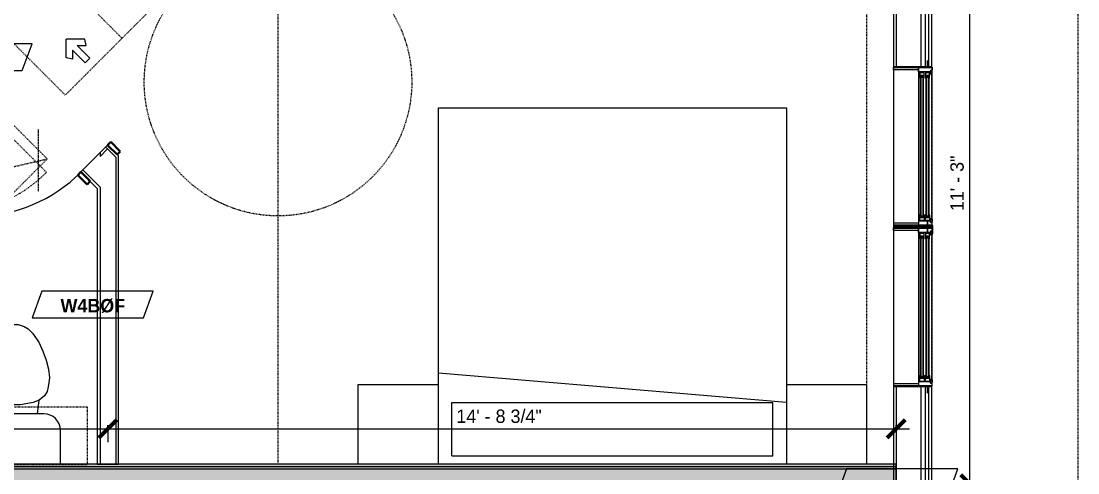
# Model space of a CAD drawing. Header units: inches. Extents: x -4010 to -1814, y 9846 to 12241.
# Drawn here: x -2301.1 to -2064.1, y 11685.5 to 11786.6 of the extents above; entities that cross this region are included whole.
import ezdxf

# ---------------------------------------------------------------- set-up
doc = ezdxf.new("R2010")
doc.units = ezdxf.units.IN
doc.header["$MEASUREMENT"] = 0
for name, pattern in [('Dash', [0.25, 0.125, -0.125]), ('Dash 3_32_', [0.1875, 0.09375, -0.09375]), ('Dash_2_', [0.25, 0.125, -0.125])]:
    doc.linetypes.add(name, pattern=pattern)
for name, color, linetype, lineweight in [('0-1', 7, 'Continuous', 5), ('0-2', 7, 'Continuous', 9), ('A-ANNO-DIMS', 211, 'Continuous', 9), ('A-ANNO-DIMS-32', 211, 'Continuous', 9), ('A-DETL-1', 90, 'Dash 3_32_', 18), ('A-DETL-GENF-HDLN-1', 7, 'Dash', 9), ('A-DETL-GENF-HDLN-2', 1, 'Continuous', 18), ('A-DOOR-3', 31, 'Continuous', 9), ('A-DOOR-4', 31, 'Continuous', 30), ('A-DOOR-FRAM-3', 31, 'Continuous', 30), ('A-GENM', 5, 'Continuous', 9), ('A-GENM-HDLN', 13, 'Dash', 9), ('A-GLAZ', 151, 'Continuous', 18), ('A-GLAZ-1', 10, 'Continuous', 30), ('A-GLAZ-2', 7, 'Continuous', 9), ('A-WALL', 113, 'Continuous', 18), ('A-WALL-1', 7, 'Continuous', 9), ('A-WALL-2', 250, 'Continuous', 18), ('A-WALL-3', 113, 'Continuous', 9), ('A-WALL-IDEN', 211, 'Continuous', 9), ('G-ANNO-SYMB-4', 111, 'Dash_2_', 9), ('I-FURN', 30, 'Continuous', 9), ('I-FURN-HDLN', 30, 'Dash', 9), ('I-WALL-2', 241, 'Continuous', 5), ('I-WALL-3', 7, 'Continuous', 9), ('I-WALL-4', 2, 'Continuous', 9), ('P-SANR-FIXT', 6, 'Continuous', 9), ('P-SANR-FIXT-HDLN', 131, 'Dash', 9), ('Q-CASE', 31, 'Continuous', 9), ('Q-CASE-3', 31, 'Dash', 9)]:
    doc.layers.add(name, color=color, linetype=linetype, lineweight=lineweight)
doc.styles.add('Century Gothic', font='ufonts.com_century-gothic.ttf', dxfattribs={"height": 3})
doc.styles.add('Century Gothic_B_1', font='GOTHICB.TTF', dxfattribs={"height": 3})
doc.dimstyles.new('OD_1__HACK_2_1', dxfattribs={"dimscale": 12, "dimtxt": 3.132505, "dimasz": 0.333333, "dimexe": 0.25, "dimexo": 0.166667, "dimgap": 0.041667, "dimtad": 1, "dimdec": 4, "dimrnd": 0.0625, "dimzin": 3, "dimdsep": 46, "dimlunit": 4, "dimtxsty": 'Century Gothic', "dimblk1": 'OBLIQUE', "dimblk2": 'OBLIQUE', "dimsah": 1, "dimcen": 0.09, "dimdle": 0.25, "dimazin": 0, "dimtfac": 1, "dimtdec": 4, "dimtix": 1, "dimtmove": 0, "dimatfit": 3, "dimfxl": 1, "dimtvp": 1, "dimtfill": 1, "dimfrac": 2, "dimtolj": 1, "dimtzin": 0, "dimarcsym": 2})

# ---------------------------------------------------------------- blocks, each defined once
blk = doc.blocks.new('Window-Double_Hung-Marvin-Essential - ESDH3066 - 1st Floor-3090113-UNIT PLANS - 1ST FLOOR')
at = {"layer": 'A-DETL-GENF-HDLN-1'}
blk.add_line((16.1, 4.34), (-16.5, 4.34), dxfattribs=at)
at = {"layer": 'A-DETL-GENF-HDLN-2'}
for p, q in [((-19.25, 3.36), (-19.25, 3.31)), ((-17.75, 3.36), (-19.25, 3.36)), ((-19.25, 3.31), (-17.9, 3.31)), ((-17.9, 3.31), (-17.9, 3.2)), ((-17.9, 3.2), (-17.75, 3.2)), ((-17.75, 4.41), (-17.16, 4.41)), ((-17.75, 4.41), (-17.75, 1.31)), ((-17.08, 4), (-17.16, 4.41)), ((-17.08, 4), (-16.19, 4)), ((-16.85, 4.37), (-16.85, 4)), ((-16.3, 4.37), (-16.85, 4.37)), ((-16.38, 3.9), (-16.72, 3.9)), ((-16.72, 3.9), (-16.72, 1.31)), ((-15.34, 3.81), (-16.56, 3.81)), ((-16.56, 2.87), (-16.56, 3.81)), ((-16.56, 2.87), (-15.34, 2.87)), ((-15.34, 2.59), (-16.56, 2.59)), ((-16.56, 1.66), (-16.56, 2.59)), ((-16.38, 4), (-16.38, 3.9)), ((-16.3, 4.14), (-16.3, 4.37)), ((-16.18, 4.14), (-16.3, 4.14)), ((-16.19, 4.09), (-16.1, 4.09)), ((-16.19, 4), (-16.19, 4.09)), ((-16.18, 4.34), (-16.1, 4.34)), ((-16.18, 4.34), (-16.18, 4.14)), ((-16.1, 4.09), (-16.1, 4.34)), ((-15.94, 2.99), (-15.94, 3.71)), ((-15.94, 3.71), (-15.28, 3.71)), ((-15.28, 2.99), (-15.94, 2.99)), ((-15.94, 1.77), (-15.94, 2.49)), ((-15.94, 2.49), (-15.28, 2.49)), ((-15.84, 3.01), (-15.84, 3.7)), ((-15.84, 1.79), (-15.84, 2.48)), ((-15.54, 3.13), (-15.54, 3.57)), ((-15.34, 3.81), (-15.28, 3.75)), ((-15.34, 2.87), (-15.28, 2.94)), ((-15.34, 2.59), (-15.28, 2.53)), ((-15.28, 3.71), (-15.28, 3.75)), ((-15.28, 2.94), (-15.28, 2.99)), ((-15.28, 2.49), (-15.28, 2.53)), ((15.34, 3.81), (15.28, 3.75)), ((15.28, 3.71), (15.28, 3.75)), ((15.94, 3.71), (15.28, 3.71)), ((15.28, 2.94), (15.28, 2.99)), ((15.28, 2.99), (15.94, 2.99)), ((15.34, 2.87), (15.28, 2.94)), ((15.34, 2.59), (15.28, 2.53)), ((15.28, 2.49), (15.28, 2.53)), ((15.94, 2.49), (15.28, 2.49)), ((15.34, 3.81), (16.56, 3.81)), ((16.56, 2.87), (15.34, 2.87)), ((15.34, 2.59), (16.56, 2.59)), ((15.54, 3.13), (15.54, 3.57)), ((15.84, 3.01), (15.84, 3.7)), ((15.84, 1.79), (15.84, 2.48)), ((15.94, 2.99), (15.94, 3.71)), ((15.94, 1.77), (15.94, 2.49)), ((16.18, 4.34), (16.1, 4.34)), ((16.1, 4.09), (16.1, 4.34)), ((16.19, 4.09), (16.1, 4.09)), ((16.18, 4.34), (16.18, 4.14)), ((16.18, 4.14), (16.3, 4.14)), ((16.19, 4), (16.19, 4.09)), ((17.08, 4), (16.19, 4)), ((16.3, 4.14), (16.3, 4.37)), ((16.3, 4.37), (16.85, 4.37)), ((16.38, 4), (16.38, 3.9)), ((16.38, 3.9), (16.72, 3.9)), ((16.56, 2.87), (16.56, 3.81)), ((16.56, 1.66), (16.56, 2.59)), ((16.72, 3.9), (16.72, 1.31)), ((16.85, 4.37), (16.85, 4)), ((17.08, 4), (17.16, 4.41)), ((17.75, 4.41), (17.16, 4.41)), ((17.75, 4.41), (17.75, 1.31)), ((17.75, 3.36), (19.25, 3.36)), ((17.9, 3.2), (17.75, 3.2)), ((17.9, 3.31), (17.9, 3.2)), ((19.25, 3.31), (17.9, 3.31)), ((19.25, 3.36), (19.25, 3.31)), ((-16.72, 1.31), (-17.75, 1.31)), ((-17.13, 1.28), (-17.13, -4.31)), ((-16.56, 1.66), (-15.34, 1.66)), ((-15.28, 1.77), (-15.94, 1.77)), ((-15.54, 1.92), (-15.54, 2.35)), ((-15.34, 1.66), (-15.28, 1.72)), ((-15.28, 1.72), (-15.28, 1.77)), ((15.28, 1.72), (15.28, 1.77)), ((15.28, 1.77), (15.94, 1.77)), ((15.34, 1.66), (15.28, 1.72)), ((16.56, 1.66), (15.34, 1.66)), ((15.54, 1.92), (15.54, 2.35)), ((16.72, 1.31), (17.75, 1.31)), ((17.12, -4.31), (17.12, 1.28)), ((-17.13, -4.31), (-17.75, -4.31)), ((17.12, -4.31), (17.75, -4.31))]:
    blk.add_line(p, q, dxfattribs=at)
at = {"layer": 'A-GLAZ'}
for p, q in [((15.84, 3.7), (-15.84, 3.7)), ((15.84, 3.57), (-15.84, 3.57)), ((15.84, 3.13), (-15.84, 3.13)), ((15.84, 3.01), (-15.84, 3.01)), ((15.84, 2.48), (-15.84, 2.48)), ((15.84, 2.35), (-15.84, 2.35)), ((15.84, 1.92), (-15.84, 1.92)), ((15.84, 1.79), (-15.84, 1.79))]:
    blk.add_line(p, q, dxfattribs=at)
at = {"layer": 'A-GLAZ-1'}
for p, q in [((-17.75, 4.41), (-17.75, 1.31)), ((17.75, 1.31), (17.75, 4.41)), ((-17.75, 1.28), (-17.75, -4.31)), ((17.75, -4.31), (17.75, 1.28))]:
    blk.add_line(p, q, dxfattribs=at)
at = {"layer": 'A-GLAZ-2'}
for p, q in [((17.75, 4.41), (-17.75, 4.41)), ((-17.75, 1.31), (17.75, 1.31)), ((-17.75, -4.31), (17.75, -4.31))]:
    blk.add_line(p, q, dxfattribs=at)
blk = doc.blocks.new('Window-Double_Hung-Marvin-Essential - ESDH3066 - 1st Floor-V5-UNIT PLANS - 1ST FLOOR')
at = {"layer": 'A-DETL-GENF-HDLN-1'}
blk.add_line((16.1, 4.34), (-16.5, 4.34), dxfattribs=at)
at = {"layer": 'A-DETL-GENF-HDLN-2'}
for p, q in [((-19.25, 3.36), (-19.25, 3.31)), ((-17.75, 3.36), (-19.25, 3.36)), ((-19.25, 3.31), (-17.9, 3.31)), ((-17.9, 3.31), (-17.9, 3.2)), ((-17.9, 3.2), (-17.75, 3.2)), ((-17.75, 4.41), (-17.16, 4.41)), ((-17.75, 4.41), (-17.75, 1.31)), ((-17.08, 4), (-17.16, 4.41)), ((-17.08, 4), (-16.19, 4)), ((-16.85, 4.37), (-16.85, 4)), ((-16.3, 4.37), (-16.85, 4.37)), ((-16.38, 3.9), (-16.72, 3.9)), ((-16.72, 3.9), (-16.72, 1.31)), ((-15.34, 3.81), (-16.56, 3.81)), ((-16.56, 2.87), (-16.56, 3.81)), ((-16.56, 2.87), (-15.34, 2.87)), ((-15.34, 2.59), (-16.56, 2.59)), ((-16.56, 1.66), (-16.56, 2.59)), ((-16.38, 4), (-16.38, 3.9)), ((-16.3, 4.14), (-16.3, 4.37)), ((-16.18, 4.14), (-16.3, 4.14)), ((-16.19, 4.09), (-16.1, 4.09)), ((-16.19, 4), (-16.19, 4.09)), ((-16.18, 4.34), (-16.1, 4.34)), ((-16.18, 4.34), (-16.18, 4.14)), ((-16.1, 4.09), (-16.1, 4.34)), ((-15.94, 2.99), (-15.94, 3.71)), ((-15.94, 3.71), (-15.28, 3.71)), ((-15.28, 2.99), (-15.94, 2.99)), ((-15.94, 1.77), (-15.94, 2.49)), ((-15.94, 2.49), (-15.28, 2.49)), ((-15.84, 3.01), (-15.84, 3.7)), ((-15.84, 1.79), (-15.84, 2.48)), ((-15.54, 3.13), (-15.54, 3.57)), ((-15.34, 3.81), (-15.28, 3.75)), ((-15.34, 2.87), (-15.28, 2.94)), ((-15.34, 2.59), (-15.28, 2.53)), ((-15.28, 3.71), (-15.28, 3.75)), ((-15.28, 2.94), (-15.28, 2.99)), ((-15.28, 2.49), (-15.28, 2.53)), ((15.34, 3.81), (15.28, 3.75)), ((15.28, 3.71), (15.28, 3.75)), ((15.94, 3.71), (15.28, 3.71)), ((15.28, 2.94), (15.28, 2.99)), ((15.28, 2.99), (15.94, 2.99)), ((15.34, 2.87), (15.28, 2.94)), ((15.34, 2.59), (15.28, 2.53)), ((15.28, 2.49), (15.28, 2.53)), ((15.94, 2.49), (15.28, 2.49)), ((15.34, 3.81), (16.56, 3.81)), ((16.56, 2.87), (15.34, 2.87)), ((15.34, 2.59), (16.56, 2.59)), ((15.54, 3.13), (15.54, 3.57)), ((15.84, 3.01), (15.84, 3.7)), ((15.84, 1.79), (15.84, 2.48)), ((15.94, 2.99), (15.94, 3.71)), ((15.94, 1.77), (15.94, 2.49)), ((16.18, 4.34), (16.1, 4.34)), ((16.1, 4.09), (16.1, 4.34)), ((16.19, 4.09), (16.1, 4.09)), ((16.18, 4.34), (16.18, 4.14)), ((16.18, 4.14), (16.3, 4.14)), ((16.19, 4), (16.19, 4.09)), ((17.08, 4), (16.19, 4)), ((16.3, 4.14), (16.3, 4.37)), ((16.3, 4.37), (16.85, 4.37)), ((16.38, 4), (16.38, 3.9)), ((16.38, 3.9), (16.72, 3.9)), ((16.56, 2.87), (16.56, 3.81)), ((16.56, 1.66), (16.56, 2.59)), ((16.72, 3.9), (16.72, 1.31)), ((16.85, 4.37), (16.85, 4)), ((17.08, 4), (17.16, 4.41)), ((17.75, 4.41), (17.16, 4.41)), ((17.75, 4.41), (17.75, 1.31)), ((17.75, 3.36), (19.25, 3.36)), ((17.9, 3.2), (17.75, 3.2)), ((17.9, 3.31), (17.9, 3.2)), ((19.25, 3.31), (17.9, 3.31)), ((19.25, 3.36), (19.25, 3.31)), ((-16.72, 1.31), (-17.75, 1.31)), ((-17.13, 1.28), (-17.13, -4.31)), ((-16.56, 1.66), (-15.34, 1.66)), ((-15.28, 1.77), (-15.94, 1.77)), ((-15.54, 1.92), (-15.54, 2.35)), ((-15.34, 1.66), (-15.28, 1.72)), ((-15.28, 1.72), (-15.28, 1.77)), ((15.28, 1.72), (15.28, 1.77)), ((15.28, 1.77), (15.94, 1.77)), ((15.34, 1.66), (15.28, 1.72)), ((16.56, 1.66), (15.34, 1.66)), ((15.54, 1.92), (15.54, 2.35)), ((16.72, 1.31), (17.75, 1.31)), ((17.12, -4.31), (17.12, 1.28)), ((-17.13, -4.31), (-17.75, -4.31)), ((17.12, -4.31), (17.75, -4.31))]:
    blk.add_line(p, q, dxfattribs=at)
at = {"layer": 'A-GLAZ'}
for p, q in [((15.84, 3.7), (-15.84, 3.7)), ((15.84, 3.57), (-15.84, 3.57)), ((15.84, 3.13), (-15.84, 3.13)), ((15.84, 3.01), (-15.84, 3.01)), ((15.84, 2.48), (-15.84, 2.48)), ((15.84, 2.35), (-15.84, 2.35)), ((15.84, 1.92), (-15.84, 1.92)), ((15.84, 1.79), (-15.84, 1.79))]:
    blk.add_line(p, q, dxfattribs=at)
at = {"layer": 'A-GLAZ-1'}
for p, q in [((-17.75, 4.41), (-17.75, 1.31)), ((17.75, 1.31), (17.75, 4.41)), ((-17.75, 1.28), (-17.75, -4.31)), ((17.75, -4.31), (17.75, 1.28))]:
    blk.add_line(p, q, dxfattribs=at)
at = {"layer": 'A-GLAZ-2'}
for p, q in [((17.75, 4.41), (-17.75, 4.41)), ((19.62, 4.56), (17.75, 4.56)), ((17.75, 4.56), (17.75, 4.41)), ((17.75, 4.31), (18.25, 4.31)), ((19.62, 4.41), (19.62, 4.56)), ((-17.75, 1.31), (17.75, 1.31)), ((-17.75, -4.31), (17.75, -4.31))]:
    blk.add_line(p, q, dxfattribs=at)
blk = doc.blocks.new('CTR - 1st Phase - Shell_rvt-1-UNIT PLANS - 1ST FLOOR')
at = {"layer": 'A-WALL-1'}
for p, q in [((-2096.82, 11776.34), (-2096.82, 11896.84)), ((-2105.45, 11823.05), (-2105.45, 11776.34)), ((-2099.85, 11776.34), (-2099.82, 11776.34)), ((-2105.45, 11740.84), (-2105.45, 11740.34)), ((-2099.82, 11740.84), (-2099.85, 11740.84)), ((-2099.85, 11740.34), (-2099.82, 11740.34)), ((-2105.45, 11704.84), (-2105.45, 11662.34)), ((-2099.82, 11704.84), (-2099.85, 11704.84)), ((-2096.82, 11662.34), (-2096.82, 11704.84))]:
    blk.add_line(p, q, dxfattribs=at)
at = {"layer": 'A-WALL-2'}
for p, q in [((-2097.57, 11896.84), (-2097.57, 11776.34)), ((-2104.82, 11823.05), (-2104.82, 11776.34)), ((-2099.32, 11823.05), (-2099.32, 11776.34)), ((-2098.32, 11823.05), (-2098.32, 11776.34)), ((-2104.82, 11740.84), (-2104.82, 11740.34)), ((-2099.32, 11740.84), (-2099.32, 11740.34)), ((-2098.32, 11740.84), (-2098.32, 11740.34)), ((-2097.57, 11740.84), (-2097.57, 11740.34)), ((-2104.82, 11704.84), (-2104.82, 11662.34)), ((-2099.32, 11704.84), (-2099.32, 11662.34)), ((-2098.32, 11704.84), (-2098.32, 11662.34)), ((-2097.57, 11704.84), (-2097.57, 11662.34))]:
    blk.add_line(p, q, dxfattribs=at)
at = {"layer": '0-2', "rotation": 269.9999999999988}
for name, p in [('Window-Double_Hung-Marvin-Essential - ESDH3066 - 1st Floor-V5-UNIT PLANS - 1ST FLOOR', (-2101.14, 11758.59)), ('Window-Double_Hung-Marvin-Essential - ESDH3066 - 1st Floor-3090113-UNIT PLANS - 1ST FLOOR', (-2101.14, 11722.59))]:
    blk.add_blockref(name, p, dxfattribs=at)
blk = doc.blocks.new('CTR - 1st Phase - Common Walls_rvt-1-UNIT PLANS - 1ST FLOOR')
at = {"layer": 'I-WALL-2'}
for points in [[(-2104.82, 11686.3), (-2104.82, 11686.8), (-2438.87, 11686.8), (-2438.37, 11686.3), (-2225.26, 11686.3)], [(-2104.82, 11686.8), (-2104.82, 11687.43), (-2438.62, 11687.43), (-2437.99, 11686.8), (-2225.26, 11686.8)], [(-2104.82, 11680.8), (-2104.82, 11686.3), (-2438.37, 11686.3), (-2435.06, 11682.99), (-2437.25, 11680.8), (-2225.26, 11680.8)]]:
    blk.add_hatch(color=256, dxfattribs=at).paths.add_polyline_path(points, flags=0)
at = {"layer": 'A-WALL-2'}
for p, q in [((-2104.82, 11686.8), (-2437.99, 11686.8)), ((-2104.82, 11686.3), (-2437.49, 11686.3))]:
    blk.add_line(p, q, dxfattribs=at)
at = {"layer": 'I-WALL-3'}
for p, q in [((-2104.82, 11687.43), (-2333.86, 11687.43)), ((-2104.82, 11678.55), (-2104.82, 11687.43))]:
    blk.add_line(p, q, dxfattribs=at)
blk = doc.blocks.new('SWING - SINGLE - FLUSH - 2-10 x 6-8 - PRIVACY-3199420-UNIT PLANS - 1ST FLOOR')
at = {"layer": 'A-DOOR-3'}
blk.add_arc((17, 4.25), 34.07, 93.3657, 180, dxfattribs=at)
at = {"layer": 'A-DOOR-4'}
for p, q in [((15, 4.25), (15, 38.26)), ((17, 38.26), (15, 38.26)), ((17, 4.25), (17, 38.26)), ((17, 4.25), (15, 4.25))]:
    blk.add_line(p, q, dxfattribs=at)
at = {"layer": 'A-DOOR-FRAM-3'}
for p, q in [((-17, 5.25), (-20, 5.25)), ((-20, 5.25), (-20, 4.25)), ((-17, 4.25), (-17, 5.25)), ((20, 5.25), (17, 5.25)), ((17, 5.25), (17, 4.25)), ((20, 4.25), (20, 5.25)), ((-20, 4.25), (-17, 4.25)), ((17, 4.25), (20, 4.25)), ((-17, -4.25), (-20, -4.25)), ((-20, -4.25), (-20, -5.25)), ((-17, -5.25), (-17, -4.25)), ((20, -4.25), (17, -4.25)), ((17, -4.25), (17, -5.25)), ((20, -5.25), (20, -4.25)), ((-20, -5.25), (-17, -5.25)), ((17, -5.25), (20, -5.25))]:
    blk.add_line(p, q, dxfattribs=at)
blk = doc.blocks.new('Bed-Standard - King 78_ x 80_-V77-UNIT PLANS - 1ST FLOOR')
at = {"layer": 'I-FURN'}
for p, q in [((-28.31, 41.8), (49.69, 41.8)), ((-28.31, -38.02), (-28.31, 41.8)), ((49.69, 41.8), (49.69, -38.02)), ((49.69, -24.2), (-28.31, -17.63)), ((-25.31, -24.2), (46.69, -24.2)), ((-25.31, -36.2), (-25.31, -24.2)), ((46.69, -36.2), (46.69, -24.2)), ((-25.31, -36.2), (46.69, -36.2))]:
    blk.add_line(p, q, dxfattribs=at)
at = {"layer": 'I-FURN-HDLN'}
for p, q in [((-64.31, 77.8), (73.69, 77.8)), ((-64.31, -38.02), (-64.31, 77.8)), ((67.69, 77.8), (67.69, -38.02))]:
    blk.add_line(p, q, dxfattribs=at)
blk = doc.blocks.new('ADA Clearances - 5ft Circle-3255450-UNIT PLANS - 1ST FLOOR')
at = {"layer": 'A-GENM-HDLN'}
blk.add_circle((0, 0), 30, dxfattribs=at)
blk = doc.blocks.new('Toilet-Domestic-3D - Toilet-Domestic-3D-V79-UNIT PLANS - 1ST FLOOR')
at = {"layer": 'P-SANR-FIXT'}
for p, q in [((-1.87, 11.5), (-0.5, 12)), ((-0.5, 12), (0.5, 12)), ((0.5, 12), (1.87, 11.5)), ((-5.13, 8), (-3.74, 10)), ((-3.74, 10), (-2.74, 11)), ((-2.74, 11), (-1.87, 11.5)), ((1.87, 11.5), (2.74, 11)), ((2.74, 11), (3.74, 10)), ((3.74, 10), (5.13, 8)), ((-6.06, 6), (-5.13, 8)), ((5.13, 8), (6.06, 6)), ((-6.79, 4), (-6.06, 6)), ((6.06, 6), (6.79, 4)), ((-7.33, 1.99), (-6.79, 4)), ((6.79, 4), (7.33, 1.99)), ((-7.5, 0), (-7.33, 1.99)), ((7.33, 1.99), (7.5, 0)), ((-7.41, -1), (-7.5, 0)), ((-7.24, -2), (-7.41, -1)), ((-6.97, -3), (-7.24, -2)), ((7.24, -2), (6.97, -3)), ((7.41, -1), (7.24, -2)), ((7.5, 0), (7.41, -1)), ((-6.4, -4), (-6.97, -3)), ((-5.21, -5), (-6.4, -4)), ((6.4, -4), (5.21, -5)), ((6.97, -3), (6.4, -4)), ((-3.84, -5.5), (-5.21, -5)), ((-4.86, -8.02), (-5.21, -5)), ((-3, -5.65), (-3.84, -5.5)), ((-1, -6), (-2.51, -5.73)), ((1, -6), (-1, -6)), ((3.84, -5.5), (1, -6)), ((5.21, -5), (3.84, -5.5)), ((4.86, -8.02), (5.21, -5)), ((6.25, -8.02), (-6.25, -8.02)), ((-9.98, -11.75), (-9.98, -19.29)), ((9.98, -19.29), (9.98, -11.75))]:
    blk.add_line(p, q, dxfattribs=at)
for centre, start, end in [((-6.25, -11.75), 90, 180), ((6.25, -11.75), 0, 90)]:
    blk.add_arc(centre, 3.73, start, end, dxfattribs=at)
blk = doc.blocks.new('300 Series Wall Hung Cabinet_326 - 42_-3698941-UNIT PLANS - 1ST FLOOR')
at = {"layer": 'Q-CASE'}
for p, q in [((-2.01, 14.69), (-2.5, 14.69)), ((-2.5, 14.69), (-2.5, 13.19)), ((-2.01, 13.19), (-2.01, 14.69)), ((2.49, 14.69), (2, 14.69)), ((2, 14.69), (2, 13.19)), ((2.49, 13.19), (2.49, 14.69)), ((-2.01, 13.19), (-2.5, 13.19)), ((2.49, 13.19), (2, 13.19))]:
    blk.add_line(p, q, dxfattribs=at)
at = {"layer": 'Q-CASE-3'}
for p, q in [((-21, 0.19), (-21, 13.19)), ((-21, 13.19), (21, 13.19)), ((21, 13.19), (21, 0.19)), ((21, 0.19), (-21, 0.19))]:
    blk.add_line(p, q, dxfattribs=at)
blk = doc.blocks.new('ADA Clearances - 30_x48_-V80-UNIT PLANS - 1ST FLOOR')
at = {"layer": 'A-GENM-HDLN'}
for p, q in [((15, -24), (-15, 24)), ((-15, -24), (15, 24)), ((15, 24), (-15, 24)), ((15, -24), (15, 24)), ((-15, -14), (-15, -24)), ((-15, -24), (15, -24))]:
    blk.add_line(p, q, dxfattribs=at)
blk = doc.blocks.new('Table-Night Stand - 18_ x 18_ x 24_-V96-UNIT PLANS - 1ST FLOOR')
at = {"layer": 'I-FURN'}
for p, q in [((0.15, 0), (18.15, 0)), ((18.15, 0), (18.15, -17.81))]:
    blk.add_line(p, q, dxfattribs=at)
blk = doc.blocks.new('Table-Night Stand - 18_ x 18_ x 24_-V90-UNIT PLANS - 1ST FLOOR')
at = {"layer": 'I-FURN'}
for p, q in [((0.15, 0), (18.15, 0)), ((0.15, -17.81), (0.15, 0))]:
    blk.add_line(p, q, dxfattribs=at)
blk = doc.blocks.new('4LBS24238A75FTB_V2 - 4LBS24238A75FTB_V2-V155-UNIT PLANS - 1ST FLOOR')
at = {"layer": 'P-SANR-FIXT'}
for p, q in [((0, -0.5), (38.5, -0.5)), ((0, -36.5), (0, -0.5)), ((0.12, -36.62), (0.12, -0.63)), ((0.12, -0.63), (38.38, -0.63)), ((1.25, -37.75), (1.25, -1.75)), ((1.25, -1.75), (37.25, -1.75)), ((1.38, -2.27), (1.37, -2.28)), ((1.42, -2.2), (1.4, -2.23)), ((1.58, -2.01), (1.51, -2.08)), ((1.73, -1.9), (1.7, -1.92)), ((2.01, -1.78), (1.93, -1.8)), ((2.25, -1.77), (2.25, -1.75)), ((36.25, -1.77), (2.25, -1.77)), ((36.25, -1.77), (36.25, -1.75)), ((36.57, -1.8), (36.49, -1.78)), ((36.73, -1.88), (36.72, -1.87)), ((36.8, -1.92), (36.77, -1.9)), ((36.99, -2.08), (36.92, -2.01)), ((37.1, -2.23), (37.08, -2.2)), ((37.25, -1.75), (37.25, -17.52)), ((38.38, -0.63), (38.38, -36.62)), ((38.5, -0.5), (38.5, -36.5)), ((1.3, -2.43), (1.28, -2.51)), ((2.2, -32.27), (2.2, -2.75)), ((36.25, -2.7), (2.25, -2.7)), ((36.3, -18.11), (36.3, -2.75)), ((37.22, -2.51), (37.2, -2.43)), ((36.3, -32.27), (36.3, -18.89)), ((37.25, -19.48), (37.25, -37.75)), ((1.62, -32.27), (1.62, -36.62)), ((36.75, -32.38), (1.75, -32.38)), ((1.75, -32.38), (1.75, -36.5)), ((2.2, -32.27), (36.3, -32.27)), ((36.75, -36.5), (36.75, -32.38)), ((36.88, -36.62), (36.88, -32.27)), ((0, -36.5), (-2.02, -36.5)), ((-2.02, -36.5), (-2.02, -36.62)), ((-2.02, -36.62), (0.12, -36.62)), ((-1.13, -36.62), (-0.75, -37.75)), ((-0.75, -37.75), (1.25, -37.75)), ((1.25, -37.25), (37.25, -37.25)), ((1.25, -37.75), (1.25, -37.25)), ((37.25, -37.75), (1.25, -37.75)), ((1.62, -36.62), (36.88, -36.62)), ((1.75, -36.5), (36.75, -36.5)), ((37.25, -37.25), (37.25, -37.75)), ((37.25, -37.75), (39.25, -37.75)), ((38.38, -36.62), (40.52, -36.62)), ((40.52, -36.5), (38.5, -36.5)), ((39.25, -37.75), (39.63, -36.62)), ((40.52, -36.62), (40.52, -36.5))]:
    blk.add_line(p, q, dxfattribs=at)
for centre, radius, start, end in [((2.25, -2.75), 1, 90, 180), ((36.25, -2.75), 1, 0, 90), ((2.2, -34.06), 0.125, 0, 180), ((2.2, -34.06), 0.125, 180, 0), ((36.3, -34.06), 0.125, 0, 180), ((36.3, -34.06), 0.125, 180, 0)]:
    blk.add_arc(centre, radius, start, end, dxfattribs=at)
for centre, start_param, end_param in [((2.2, -32.28), 1.570796, 3.141593), ((36.3, -32.28), 0, 1.570796)]:
    blk.add_ellipse(centre, major_axis=(0.95, 0), ratio=0.019505, start_param=start_param, end_param=end_param, dxfattribs=at)
for points, knots in [([(2.25, -1.77), (2.18, -1.77), (2.05, -1.78), (1.8, -1.86), (1.52, -2.04), (1.34, -2.32), (1.26, -2.57), (1.25, -2.7), (1.25, -2.77)], [0, 0, 0, 0, 0.125, 0.25, 0.5, 0.75, 0.875, 1, 1, 1, 1]), ([(1.38, -2.25), (1.41, -2.21), (1.47, -2.12), (1.54, -2.04), (1.59, -2)], [-0.6666489, -0.6666489, -0.6666489, -0.6666489, -0.5714286, -0.4611793, -0.4611793, -0.4611793, -0.4611793]), ([(1.75, -1.88), (1.77, -1.87), (1.86, -1.82), (2.03, -1.77), (2.17, -1.75), (2.25, -1.75)], [-0.3333045, -0.3333045, -0.3333045, -0.3333045, -0.2857143, -0.1428571, 0, 0, 0, 0]), ([(36.25, -1.75), (36.31, -1.75), (36.42, -1.76), (36.59, -1.8), (36.7, -1.85), (36.75, -1.88)], [-1, -1, -1, -1, -0.8928571, -0.7857143, -0.6666667, -0.6666667, -0.6666667, -0.6666667]), ([(37.25, -2.77), (37.25, -2.7), (37.24, -2.57), (37.16, -2.32), (36.98, -2.04), (36.7, -1.86), (36.45, -1.78), (36.32, -1.77), (36.25, -1.77)], [0, 0, 0, 0, 0.125, 0.25, 0.5, 0.75, 0.875, 1, 1, 1, 1]), ([(36.75, -1.88), (36.79, -1.91), (36.89, -1.97), (36.97, -2.05), (37.01, -2.1)], [-0.6666489, -0.6666489, -0.6666489, -0.6666489, -0.5714286, -0.4475924, -0.4475924, -0.4475924, -0.4475924]), ([(37.12, -2.25), (37.13, -2.27), (37.16, -2.33), (37.18, -2.38), (37.19, -2.42)], [-0.3333045, -0.3333045, -0.3333045, -0.3333045, -0.2857143, -0.2174647, -0.2174647, -0.2174647, -0.2174647]), ([(2.25, -2.7), (2.24, -2.7), (2.24, -2.7), (2.23, -2.7), (2.22, -2.71), (2.22, -2.71), (2.21, -2.72), (2.21, -2.73), (2.2, -2.74), (2.2, -2.74), (2.2, -2.75), (2.2, -2.75)], [-1, -1, -1, -1, -0.833333, -0.75, -0.666667, -0.583333, -0.416667, -0.333333, -0.208333, -0.083333, 0, 0, 0, 0]), ([(36.3, -2.75), (36.3, -2.74), (36.3, -2.74), (36.3, -2.73), (36.29, -2.72), (36.29, -2.72), (36.28, -2.71), (36.27, -2.71), (36.26, -2.7), (36.26, -2.7), (36.25, -2.7), (36.25, -2.7)], [-1, -1, -1, -1, -0.833333, -0.75, -0.666667, -0.583333, -0.416667, -0.333333, -0.208333, -0.083333, 0, 0, 0, 0])]:
    blk.add_open_spline(points, degree=3, knots=knots, dxfattribs=at)
for points in [[(1.35, -2.32), (1.36, -2.3), (1.37, -2.27), (1.38, -2.25)], [(1.63, -1.97), (1.67, -1.94), (1.71, -1.91), (1.75, -1.88)], [(2.25, -2.7), (2.25, -2.62), (2.25, -2.45), (2.25, -2.22), (2.25, -2.03), (2.25, -1.88), (2.25, -1.82), (2.25, -1.8)], [(36.25, -2.7), (36.25, -2.62), (36.25, -2.45), (36.25, -2.22), (36.25, -2.03), (36.25, -1.88), (36.25, -1.82), (36.25, -1.8)], [(37.04, -2.14), (37.07, -2.18), (37.09, -2.21), (37.12, -2.25)], [(1.25, -2.75), (1.25, -2.74), (1.25, -2.72), (1.25, -2.71)], [(2.2, -2.75), (2.12, -2.75), (1.95, -2.75), (1.72, -2.75), (1.52, -2.76), (1.37, -2.76), (1.27, -2.76), (1.25, -2.77), (1.25, -2.77)], [(36.3, -2.75), (36.38, -2.75), (36.55, -2.75), (36.78, -2.75), (36.98, -2.76), (37.13, -2.76), (37.23, -2.76), (37.25, -2.77), (37.25, -2.77)], [(37.25, -2.67), (37.25, -2.7), (37.25, -2.72), (37.25, -2.75)]]:
    blk.add_open_spline(points, degree=3, dxfattribs=at)
at = {"layer": 'P-SANR-FIXT-HDLN'}
blk.add_line((35, -37.75), (35, -69.75), dxfattribs=at)
blk.add_arc((35, -37.75), 32, 180, 270, dxfattribs=at)
blk = doc.blocks.new('OD_ADA Clearances - _a_ Front Approach_ Pull Side - 18_-V156-UNIT PLANS - 1ST FLOOR')
at = {"layer": 'A-GENM'}
for p, q in [((9.75, 58), (8.25, 58)), ((8.25, 58), (8.25, 54)), ((9.75, 58), (9.75, 54)), ((6.83, 55.41), (6.03, 54.27)), ((8.25, 54), (6.83, 55.41)), ((9.75, 54), (11.17, 55.41)), ((11.17, 55.41), (11.97, 54.27)), ((6.03, 54.27), (9, 51.3)), ((11.97, 54.27), (9, 51.3))]:
    blk.add_line(p, q, dxfattribs=at)
at = {"layer": 'A-GENM-HDLN'}
for p, q in [((-34, 1), (-34, 60)), ((-34, 60), (0, 60)), ((0, 60), (18, 60)), ((0, 60), (0, 1)), ((18, 60), (18, 0)), ((-34, 1), (-34, 34)), ((0, 0), (-34, 0))]:
    blk.add_line(p, q, dxfattribs=at)
blk.add_arc((-34, 0), 34, 360, 90, dxfattribs=at)
blk = doc.blocks.new('DIMBLOCK290-UNIT PLANS - 1ST FLOOR')
at = {"layer": 'A-ANNO-DIMS-32', "lineweight": 50}
for p, q in [((-2088.32, 11817.99), (-2090.32, 11819.99)), ((-2088.32, 11817.99), (-2086.32, 11815.99)), ((-2088.32, 11682.99), (-2090.32, 11684.99)), ((-2088.32, 11682.99), (-2086.32, 11680.99))]:
    blk.add_line(p, q, dxfattribs=at)
at = {"layer": 'A-ANNO-DIMS-32'}
for p, q in [((-2102.9, 11817.99), (-2085.32, 11817.99)), ((-2088.32, 11817.99), (-2102.9, 11817.99)), ((-2088.32, 11679.99), (-2088.32, 11817.99)), ((-2102.82, 11682.99), (-2085.32, 11682.99)), ((-2088.32, 11682.99), (-2102.82, 11682.99))]:
    blk.add_line(p, q, dxfattribs=at)
at = {"layer": 'A-ANNO-DIMS-32', "color": 0, "insert": (-2092.67, 11744.08), "char_height": 3, "width": 15.394, "attachment_point": 1, "rotation": 90, "line_spacing_factor": 0.984502, "style": 'Century Gothic', "bg_fill": 3, "box_fill_scale": 1.25, "bg_fill_color": 256, "bg_fill_true_color": 13158600, "bg_fill_transparency": 0}
blk.add_mtext('11\' - 3"', dxfattribs=at)
blk = doc.blocks.new('_Oblique')
at = {"color": 0, "linetype": 'ByBlock', "lineweight": -2}
blk.add_line((-0.5, -0.5), (0.5, 0.5), dxfattribs=at)
blk = doc.blocks.new('DIMBLOCK313-UNIT PLANS - 1ST FLOOR')
at = {"layer": 'A-ANNO-DIMS-32', "lineweight": 50}
for p, q in [((-2378.6, 11695.3), (-2376.6, 11697.3)), ((-2281.6, 11695.3), (-2279.6, 11697.3)), ((-2378.6, 11695.3), (-2380.6, 11693.3)), ((-2281.6, 11695.3), (-2283.6, 11693.3))]:
    blk.add_line(p, q, dxfattribs=at)
at = {"layer": 'A-ANNO-DIMS-32'}
for p, q in [((-2378.6, 11696.13), (-2378.6, 11692.3)), ((-2378.6, 11695.3), (-2378.6, 11696.13)), ((-2281.6, 11696.13), (-2281.6, 11692.3)), ((-2281.6, 11695.3), (-2281.6, 11696.13)), ((-2381.6, 11695.3), (-2281.6, 11695.3))]:
    blk.add_line(p, q, dxfattribs=at)
at = {"layer": 'A-ANNO-DIMS-32', "color": 0, "insert": (-2335.34, 11699.64), "char_height": 3, "width": 12.5897, "attachment_point": 1, "line_spacing_factor": 0.984502, "style": 'Century Gothic', "bg_fill": 3, "box_fill_scale": 1.25, "bg_fill_color": 256, "bg_fill_true_color": 13158600, "bg_fill_transparency": 0}
blk.add_mtext('8\' - 1"', dxfattribs=at)
blk = doc.blocks.new('DIMBLOCK314-UNIT PLANS - 1ST FLOOR')
at = {"layer": 'A-ANNO-DIMS-32', "lineweight": 50}
for p, q in [((-2281.6, 11695.3), (-2279.6, 11697.3)), ((-2104.82, 11695.3), (-2102.82, 11697.3)), ((-2281.6, 11695.3), (-2283.6, 11693.3)), ((-2104.82, 11695.3), (-2106.82, 11693.3))]:
    blk.add_line(p, q, dxfattribs=at)
at = {"layer": 'A-ANNO-DIMS-32'}
for p, q in [((-2281.6, 11696.13), (-2281.6, 11692.3)), ((-2281.6, 11695.3), (-2281.6, 11696.13)), ((-2104.82, 11696.13), (-2104.82, 11692.3)), ((-2104.82, 11695.3), (-2104.82, 11696.13)), ((-2281.6, 11695.3), (-2101.82, 11695.3))]:
    blk.add_line(p, q, dxfattribs=at)
at = {"layer": 'A-ANNO-DIMS-32', "color": 0, "insert": (-2203.45, 11699.64), "char_height": 3, "width": 24.5827, "attachment_point": 1, "line_spacing_factor": 0.984502, "style": 'Century Gothic', "bg_fill": 3, "box_fill_scale": 1.25, "bg_fill_color": 256, "bg_fill_true_color": 13158600, "bg_fill_transparency": 0}
blk.add_mtext('14\' - 8 3/4"', dxfattribs=at)
blk = doc.blocks.new('Wall Tag - Arch Wall-3956453-UNIT PLANS - 1ST FLOOR')
at = {"layer": 'A-WALL-IDEN'}
for p, q in [((-0.3561, 0.0937), (-0.4244, -0.0937)), ((0.4244, 0.0937), (-0.3561, 0.0937)), ((0.3561, -0.0937), (0.4244, 0.0937)), ((-0.4244, -0.0937), (0.3561, -0.0937))]:
    blk.add_line(p, q, dxfattribs=at)

msp = doc.modelspace()

# ---------------------------------------------------------------- block references
at = {"layer": '0-1'}
msp.add_blockref('CTR - 1st Phase - Shell_rvt-1-UNIT PLANS - 1ST FLOOR', (0, 0), dxfattribs=at)

# ---------------------------------------------------------------- next in the draw order: linework, layer by layer
at = {"layer": 'A-DETL-1'}
msp.add_line((-2297.22015, 11762.43946), (-2297.22015, 11748.43946), dxfattribs=at)
at = {"layer": 'A-WALL'}
for p, q in [((-2281.65608, 11758.01232), (-2283.34569, 11756.32271)), ((-2282.09802, 11758.45426), (-2279.84569, 11756.20193)), ((-2279.84569, 11756.20193), (-2279.84569, 11687.4269)), ((-2283.34569, 11749.44888), (-2287.22454, 11753.32774)), ((-2283.34569, 11749.44888), (-2283.34569, 11687.4269))]:
    msp.add_line(p, q, dxfattribs=at)
at = {"layer": 'A-WALL-3'}
for p, q in [((-2281.65608, 11758.8962), (-2283.97069, 11756.58159)), ((-2279.22069, 11756.46081), (-2281.65608, 11758.8962)), ((-2279.22069, 11687.4269), (-2279.22069, 11756.46081)), ((-2283.97069, 11749.19), (-2283.97069, 11687.4269)), ((-2283.97069, 11687.4269), (-2279.22069, 11687.4269))]:
    msp.add_line(p, q, dxfattribs=at)
at = {"layer": 'G-ANNO-SYMB-4'}
msp.add_line((-2064.07199, 12114.21085), (-2064.07199, 11678.5519), dxfattribs=at)
at = {"layer": 'I-WALL-4'}
for p, q in [((-2283.34569, 11757.20659), (-2283.34569, 11756.32271)), ((-2283.97069, 11756.58159), (-2287.66649, 11752.88579)), ((-2287.66649, 11752.88579), (-2283.97069, 11749.19))]:
    msp.add_line(p, q, dxfattribs=at)

# ---------------------------------------------------------------- next in the draw order: block references
at = {"layer": '0-1'}
msp.add_blockref('CTR - 1st Phase - Common Walls_rvt-1-UNIT PLANS - 1ST FLOOR', (0, 0), dxfattribs=at)
at = {"layer": 'A-DOOR-3', "rotation": 134.9999999999909}
msp.add_blockref('SWING - SINGLE - FLUSH - 2-10 x 6-8 - PRIVACY-3199420-UNIT PLANS - 1ST FLOOR', (-2296.6821, 11767.91181), dxfattribs=at)
at = {"layer": 'A-GENM'}
for name, p, rotation in [('OD_ADA Clearances - _a_ Front Approach_ Pull Side - 18_-V156-UNIT PLANS - 1ST FLOOR', (-2320.85249, 11825.23548), 225.0000000000101), ('ADA Clearances - 5ft Circle-3255450-UNIT PLANS - 1ST FLOOR', (-2243.44874, 11773.01199), 180), ('ADA Clearances - 30_x48_-V80-UNIT PLANS - 1ST FLOOR', (-2322.77357, 11749.42174), 314.999999999988)]:
    msp.add_blockref(name, p, dxfattribs=dict(at, rotation=rotation))
at = {"layer": 'A-WALL-IDEN', "xscale": 31.99999999999999, "yscale": 31.99999999999999, "zscale": 31.99999999999999}
for p in [(-2312.18898, 11778.58489), (-2285.0137, 11723.16155)]:
    msp.add_blockref('Wall Tag - Arch Wall-3956453-UNIT PLANS - 1ST FLOOR', p, dxfattribs=at)
at = {"layer": 'I-FURN'}
for name, p in [('Bed-Standard - King 78_ x 80_-V77-UNIT PLANS - 1ST FLOOR', (-2179.13726, 11725.44431)), ('Table-Night Stand - 18_ x 18_ x 24_-V90-UNIT PLANS - 1ST FLOOR', (-2225.59573, 11705.2394)), ('Table-Night Stand - 18_ x 18_ x 24_-V96-UNIT PLANS - 1ST FLOOR', (-2129.59573, 11705.2394))]:
    msp.add_blockref(name, p, dxfattribs=at)
at = {"layer": 'P-SANR-FIXT', "rotation": 44.99999999999002}
msp.add_blockref('4LBS24238A75FTB_V2 - 4LBS24238A75FTB_V2-V155-UNIT PLANS - 1ST FLOOR', (-2369.44261, 11777.35246), dxfattribs=at)
at = {"layer": 'P-SANR-FIXT'}
msp.add_blockref('Toilet-Domestic-3D - Toilet-Domestic-3D-V79-UNIT PLANS - 1ST FLOOR', (-2302.22069, 11706.71562), dxfattribs=at)
at = {"layer": 'Q-CASE'}
msp.add_blockref('300 Series Wall Hung Cabinet_326 - 42_-3698941-UNIT PLANS - 1ST FLOOR', (-2307.22069, 11687.0519), dxfattribs=at)

# ---------------------------------------------------------------- next in the draw order: texts
at = {"layer": 'A-WALL-IDEN', "insert": (-2292.22962, 11724.40908), "char_height": 3, "width": 17.372, "attachment_point": 1, "style": 'Century Gothic_B_1'}
msp.add_mtext('W4BØF', dxfattribs=at)

# ---------------------------------------------------------------- next in the draw order: dimensions: what is measured, and where the dimension line sits
at = {"layer": 'A-ANNO-DIMS'}
dim = msp.add_linear_dim(base=(-2088.32457, 11817.9894), p1=(-2104.82374, 11682.9894), p2=(-2104.9003, 11817.9894), angle=90, dimstyle='OD_1__HACK_2_1', override={"dimpost": '<>', "dimfxl": 135.000022}, dxfattribs=at)
dim.commit()
dim.dimension.update_dxf_attribs({"geometry": 'DIMBLOCK290-UNIT PLANS - 1ST FLOOR', "text_midpoint": (-2090.40003, 11750.4894)})
dim = msp.add_linear_dim(base=(-2281.59569, 11695.29787), p1=(-2378.59569, 11698.12629), p2=(-2281.59569, 11698.12629), dimstyle='OD_1__HACK_2_1', override={"dimpost": '<>', "dimfxl": 97}, dxfattribs=at)
dim.commit()
dim.dimension.update_dxf_attribs({"geometry": 'DIMBLOCK313-UNIT PLANS - 1ST FLOOR', "text_midpoint": (-2330.09569, 11697.37332)})

# ---------------------------------------------------------------- next in the draw order: block references
at = {"layer": 'A-WALL-IDEN', "xscale": 31.99999999999999, "yscale": 31.99999999999999, "zscale": 31.99999999999999}
msp.add_blockref('Wall Tag - Arch Wall-3956453-UNIT PLANS - 1ST FLOOR', (-2104.55425, 11683.3644), dxfattribs=at)

# ---------------------------------------------------------------- next in the draw order: dimensions: what is measured, and where the dimension line sits
at = {"layer": 'A-ANNO-DIMS'}
dim = msp.add_linear_dim(base=(-2104.823737, 11695.297866), p1=(-2281.595688, 11698.126293), p2=(-2104.823737, 11698.126293), dimstyle='OD_1__HACK_2_1', override={"dimpost": '<>', "dimfxl": 176.771952}, dxfattribs=at)
dim.commit()
dim.dimension.update_dxf_attribs({"geometry": 'DIMBLOCK314-UNIT PLANS - 1ST FLOOR', "text_midpoint": (-2193.209712, 11697.539538)})

doc.saveas('drawing.dxf')
